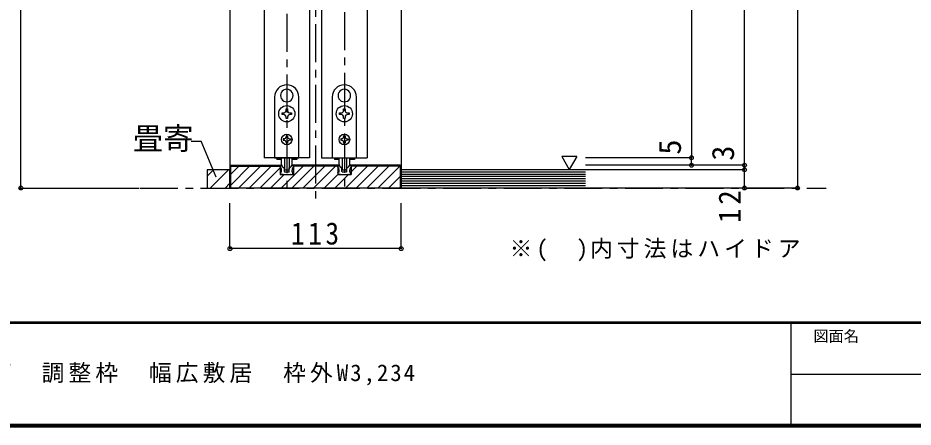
# Model space of a CAD drawing. Units: millimetres at full size, sheet at 1:5; details may follow other scales. Extents: x -973 to 977, y -701 to 696.
# Drawn here: x -508 to 82, y -701 to -431 of the extents above; entities that cross this region are included whole.
import ezdxf
from ezdxf.enums import TextEntityAlignment as Align

# ---------------------------------------------------------------- set-up
doc = ezdxf.new("R2010")
doc.units = ezdxf.units.MM
doc.header["$LTSCALE"] = 5
doc.header["$PDMODE"] = 32
doc.header["$PDSIZE"] = 2.5
doc.linetypes.add('CHAIN1', pattern=[8, 5, -1, 1, -1])
for name, color, linetype in [('0-1_通り芯', 4, 'CHAIN1'), ('0-3_仕上', 2, 'Continuous'), ('0-4_枠', 3, 'Continuous'), ('0-6_扉', 6, 'Continuous'), ('0-7_金物', 7, 'Continuous'), ('0-A_文字', 7, 'Continuous'), ('0-B_寸法', 7, 'Continuous'), ('0-C_ﾊｯﾁ', 4, 'Continuous'), ('F-1_通り芯', 6, 'Continuous')]:
    doc.layers.add(name, color=color, linetype=linetype)
doc.styles.add('ＭＳ ゴシック', font='')
doc.styles.get('ＭＳ ゴシック').set_extended_font_data('MS Gothic')

msp = doc.modelspace()

# ---------------------------------------------------------------- linework, layer by layer
at = {"layer": '0-1_通り芯'}
for p, q in [((-311.847, -35.141), (-311.847, -553.141)), ((-330.847, -108.341), (-330.847, -543.141)), ((-292.847, -107.141), (-292.847, -543.141)), ((-507.666, -543.141), (25.153, -543.141))]:
    msp.add_line(p, q, dxfattribs=at)
at = {"layer": '0-3_仕上'}
for p, q in [((-383.347, -531.142), (-383.347, -543.142)), ((-368.347, -531.142), (-383.347, -531.142)), ((-368.347, -543.141), (-368.347, -531.141)), ((-133.847, -531.141), (-255.347, -531.141)), ((-255.347, -543.141), (-255.347, -531.141)), ((-383.347, -543.142), (-368.347, -543.142)), ((-133.847, -543.141), (-255.347, -543.141))]:
    msp.add_line(p, q, dxfattribs=at)
at = {"layer": '0-3_仕上', "color": 7}
for p, q in [((-133.847, -532.641), (-255.347, -532.641)), ((-133.847, -534.141), (-255.347, -534.141)), ((-133.847, -535.641), (-255.347, -535.641)), ((-133.847, -537.141), (-255.347, -537.141)), ((-133.847, -538.641), (-255.347, -538.641)), ((-133.847, -540.141), (-255.347, -540.141)), ((-133.847, -541.641), (-255.347, -541.641))]:
    msp.add_line(p, q, dxfattribs=at)
at = {"layer": '0-4_枠', "color": 4}
for p, q in [((-368.347, -334.141), (-368.347, -531.141)), ((-255.347, -334.141), (-255.347, -531.141))]:
    msp.add_line(p, q, dxfattribs=at)
at = {"layer": '0-4_枠'}
for p, q in [((-367.64, -528.141), (-368.347, -528.849)), ((-368.347, -528.849), (-368.347, -543.141)), ((-367.847, -543.141), (-367.847, -528.641)), ((-367.847, -528.641), (-335.247, -528.641)), ((-297.247, -528.141), (-326.447, -528.141)), ((-326.447, -528.141), (-326.447, -534.141)), ((-297.247, -528.641), (-326.447, -528.641)), ((-297.247, -528.141), (-297.247, -534.141)), ((-256.054, -528.141), (-288.447, -528.141)), ((-288.447, -528.141), (-288.447, -534.141)), ((-255.847, -528.641), (-288.447, -528.641)), ((-255.347, -528.849), (-256.054, -528.141)), ((-255.847, -543.141), (-255.847, -528.641)), ((-335.247, -534.141), (-326.447, -534.141)), ((-297.247, -534.141), (-288.447, -534.141))]:
    msp.add_line(p, q, dxfattribs=at)
for points in [[(-255.347, -528.849), (-255.347, -543.141), (-368.347, -543.141)], [(-367.64, -528.141), (-335.247, -528.141), (-335.247, -534.141)]]:
    msp.add_lwpolyline(points, dxfattribs=at)
at = {"layer": '0-6_扉'}
for p, q in [((-345.847, -334.141), (-345.847, -523.142)), ((-315.847, -334.141), (-315.847, -523.142)), ((-307.847, -334.141), (-307.847, -523.142)), ((-277.847, -334.141), (-277.847, -523.142)), ((-315.847, -523.142), (-345.847, -523.142)), ((-307.847, -523.142), (-277.847, -523.142))]:
    msp.add_line(p, q, dxfattribs=at)
at = {"layer": '0-7_金物'}
for p, q in [((-330.946, -477.993), (-330.847, -478.092)), ((-330.748, -477.993), (-330.847, -478.092)), ((-292.946, -477.993), (-292.847, -478.092)), ((-292.748, -477.993), (-292.847, -478.092)), ((-338.847, -483.142), (-338.847, -523.142)), ((-334.489, -484.13), (-334.354, -484.167)), ((-334.39, -484.302), (-334.354, -484.167)), ((-327.205, -484.13), (-327.34, -484.167)), ((-327.303, -484.302), (-327.34, -484.167)), ((-322.847, -523.142), (-322.847, -483.142)), ((-300.847, -483.142), (-300.847, -523.142)), ((-296.489, -484.13), (-296.354, -484.167)), ((-296.39, -484.302), (-296.354, -484.167)), ((-289.205, -484.13), (-289.34, -484.167)), ((-289.303, -484.302), (-289.34, -484.167)), ((-284.847, -523.142), (-284.847, -483.142)), ((-333.997, -493.642), (-333.047, -493.642)), ((-333.997, -494.642), (-333.997, -493.642)), ((-333.047, -494.642), (-333.997, -494.642)), ((-331.347, -491.942), (-331.347, -490.992)), ((-331.347, -490.992), (-330.347, -490.992)), ((-330.347, -490.992), (-330.347, -491.942)), ((-328.647, -493.642), (-327.697, -493.642)), ((-327.697, -494.642), (-328.647, -494.642)), ((-327.697, -493.642), (-327.697, -494.642)), ((-295.997, -493.642), (-295.047, -493.642)), ((-295.997, -494.642), (-295.997, -493.642)), ((-295.047, -494.642), (-295.997, -494.642)), ((-293.347, -491.942), (-293.347, -490.992)), ((-293.347, -490.992), (-292.347, -490.992)), ((-292.347, -490.992), (-292.347, -491.942)), ((-290.647, -493.642), (-289.697, -493.642)), ((-289.697, -494.642), (-290.647, -494.642)), ((-289.697, -493.642), (-289.697, -494.642)), ((-331.347, -497.292), (-331.347, -496.342)), ((-293.347, -497.292), (-293.347, -496.342)), ((-332.647, -510.642), (-333.247, -510.642)), ((-331.347, -508.742), (-331.347, -509.342)), ((-330.347, -508.742), (-331.347, -508.742)), ((-331.347, -512.942), (-331.347, -513.542)), ((-331.347, -513.542), (-330.347, -513.542)), ((-330.347, -508.742), (-330.347, -509.342)), ((-330.347, -512.942), (-330.347, -513.542)), ((-329.047, -510.642), (-328.447, -510.642)), ((-328.447, -511.642), (-329.047, -511.642)), ((-328.447, -510.642), (-328.447, -511.642)), ((-294.647, -510.642), (-295.247, -510.642)), ((-293.347, -508.742), (-293.347, -509.342)), ((-292.347, -508.742), (-293.347, -508.742)), ((-293.347, -512.942), (-293.347, -513.542)), ((-293.347, -513.542), (-292.347, -513.542)), ((-292.347, -508.742), (-292.347, -509.342)), ((-292.347, -512.942), (-292.347, -513.542)), ((-291.047, -510.642), (-290.447, -510.642)), ((-290.447, -511.642), (-291.047, -511.642)), ((-290.447, -510.642), (-290.447, -511.642)), ((-338.847, -523.142), (-322.847, -523.142)), ((-337.447, -523.142), (-337.447, -524.342)), ((-334.314, -524.342), (-337.447, -524.342)), ((-334.347, -527.563), (-334.347, -523.142)), ((-332.347, -523.142), (-332.347, -530.763)), ((-329.347, -523.142), (-329.347, -530.763)), ((-324.247, -524.342), (-327.379, -524.342)), ((-327.347, -527.563), (-327.347, -523.142)), ((-324.247, -523.142), (-324.247, -524.342)), ((-300.847, -523.142), (-284.847, -523.142)), ((-299.447, -523.142), (-299.447, -524.342)), ((-296.314, -524.342), (-299.447, -524.342)), ((-296.347, -527.563), (-296.347, -523.142)), ((-294.347, -523.142), (-294.347, -530.763)), ((-291.347, -523.142), (-291.347, -530.763)), ((-286.247, -524.342), (-289.379, -524.342)), ((-289.347, -527.563), (-289.347, -523.142)), ((-286.247, -523.142), (-286.247, -524.342)), ((-333.185, -529.554), (-334.45, -528.288)), ((-334.347, -532.641), (-334.347, -531.378)), ((-332.973, -529.642), (-332.647, -529.642)), ((-332.447, -532.341), (-332.447, -529.842)), ((-332.047, -531.063), (-329.647, -531.063)), ((-329.247, -532.341), (-329.247, -529.842)), ((-328.721, -529.642), (-329.047, -529.642)), ((-328.509, -529.554), (-327.243, -528.288)), ((-327.347, -532.641), (-327.347, -531.378)), ((-326.347, -528.142), (-326.89, -528.142)), ((-326.347, -529.142), (-326.347, -528.142)), ((-295.185, -529.554), (-296.45, -528.288)), ((-296.347, -532.641), (-296.347, -531.378)), ((-294.973, -529.642), (-294.647, -529.642)), ((-294.447, -532.341), (-294.447, -529.842)), ((-294.047, -531.063), (-291.647, -531.063)), ((-291.247, -532.341), (-291.247, -529.842)), ((-290.721, -529.642), (-291.047, -529.642)), ((-290.509, -529.554), (-289.243, -528.288)), ((-289.347, -532.641), (-289.347, -531.378)), ((-288.347, -528.142), (-288.89, -528.142)), ((-288.347, -529.142), (-288.347, -528.142)), ((-334.647, -534.141), (-335.133, -532.915)), ((-334.347, -532.641), (-334.947, -532.641)), ((-333.547, -534.141), (-334.647, -534.141)), ((-333.547, -534.141), (-333.347, -533.941)), ((-333.347, -533.941), (-333.147, -534.141)), ((-333.147, -534.141), (-328.547, -534.141)), ((-331.147, -532.641), (-332.147, -532.641)), ((-330.847, -532.941), (-331.147, -532.641)), ((-328.347, -533.941), (-328.547, -534.141)), ((-328.147, -534.141), (-328.347, -533.941)), ((-328.147, -534.141), (-327.047, -534.141)), ((-327.347, -532.641), (-326.747, -532.641)), ((-327.047, -534.141), (-326.561, -532.915)), ((-296.647, -534.141), (-297.133, -532.915)), ((-296.347, -532.641), (-296.947, -532.641)), ((-295.547, -534.141), (-296.647, -534.141)), ((-295.547, -534.141), (-295.347, -533.941)), ((-295.347, -533.941), (-295.147, -534.141)), ((-295.147, -534.141), (-290.547, -534.141)), ((-293.147, -532.641), (-294.147, -532.641)), ((-292.847, -532.941), (-293.147, -532.641)), ((-290.347, -533.941), (-290.547, -534.141)), ((-290.147, -534.141), (-290.347, -533.941)), ((-290.147, -534.141), (-289.047, -534.141)), ((-289.347, -532.641), (-288.747, -532.641)), ((-289.047, -534.141), (-288.561, -532.915))]:
    msp.add_line(p, q, dxfattribs=at)
for points in [[(-330.347, -496.342), (-330.347, -497.292), (-331.347, -497.292)], [(-292.347, -496.342), (-292.347, -497.292), (-293.347, -497.292)], [(-333.247, -510.642), (-333.247, -511.642), (-332.647, -511.642)], [(-295.247, -510.642), (-295.247, -511.642), (-294.647, -511.642)], [(-335.347, -529.142), (-335.347, -528.142), (-334.804, -528.142)], [(-297.347, -529.142), (-297.347, -528.142), (-296.804, -528.142)], [(-329.547, -532.641), (-330.547, -532.641), (-330.847, -532.941)], [(-291.547, -532.641), (-292.547, -532.641), (-292.847, -532.941)]]:
    msp.add_lwpolyline(points, dxfattribs=at)
for centre, radius in [((-330.847, -494.142), 5.35), ((-292.847, -494.142), 5.35), ((-330.847, -511.142), 3.5), ((-292.847, -511.142), 3.5)]:
    msp.add_circle(centre, radius, dxfattribs=at)
for centre, radius, start, end in [((-330.847, -483.142), 8, 0, 180), ((-330.847, -482.142), 4.15, 91.3645, 208.6355), ((-330.847, -482.142), 4.15, 331.3645, 88.6355), ((-292.847, -483.142), 8, 0, 180), ((-292.847, -482.142), 4.15, 91.3645, 208.6355), ((-292.847, -482.142), 4.15, 331.3645, 88.6355), ((-330.847, -482.142), 4.15, 211.3645, 328.6355), ((-292.847, -482.142), 4.15, 211.3645, 328.6355), ((-333.047, -491.942), 1.7, 270, 0), ((-333.047, -496.342), 1.7, 0, 90), ((-328.647, -491.942), 1.7, 180, 270), ((-328.647, -496.342), 1.7, 90, 180), ((-295.047, -491.942), 1.7, 270, 0), ((-295.047, -496.342), 1.7, 0, 90), ((-290.647, -491.942), 1.7, 180, 270), ((-290.647, -496.342), 1.7, 90, 180), ((-332.647, -509.342), 1.3, 270, 0), ((-332.647, -512.942), 1.3, 0, 90), ((-329.047, -509.342), 1.3, 180, 270), ((-329.047, -512.942), 1.3, 90, 180), ((-294.647, -509.342), 1.3, 270, 0), ((-294.647, -512.942), 1.3, 0, 90), ((-291.047, -509.342), 1.3, 180, 270), ((-291.047, -512.942), 1.3, 90, 180), ((-337.347, -531.378), 3, 0, 48.19), ((-334.804, -528.642), 0.5, 45, 90), ((-332.347, -527.563), 2, 180, 264.78409), ((-332.973, -529.342), 0.3, 225, 270), ((-332.647, -529.842), 0.2, 360, 90), ((-332.547, -529.754), 0.2, 0, 84.78409), ((-332.047, -530.763), 0.3, 180, 270), ((-329.647, -530.763), 0.3, 270, 0), ((-329.147, -529.754), 0.2, 95.21591, 180), ((-329.047, -529.842), 0.2, 90, 180), ((-329.347, -527.563), 2, 275.21591, 0), ((-328.721, -529.342), 0.3, 270, 315), ((-324.347, -531.378), 3, 131.81, 180), ((-326.89, -528.642), 0.5, 90, 135), ((-299.347, -531.378), 3, 0, 48.19), ((-296.804, -528.642), 0.5, 45, 90), ((-294.347, -527.563), 2, 180, 264.78409), ((-294.973, -529.342), 0.3, 225, 270), ((-294.647, -529.842), 0.2, 360, 90), ((-294.547, -529.754), 0.2, 0, 84.78409), ((-294.047, -530.763), 0.3, 180, 270), ((-291.647, -530.763), 0.3, 270, 0), ((-291.147, -529.754), 0.2, 95.21591, 180), ((-291.047, -529.842), 0.2, 90, 180), ((-291.347, -527.563), 2, 275.21591, 0), ((-290.721, -529.342), 0.3, 270, 315), ((-286.347, -531.378), 3, 131.81, 180), ((-288.89, -528.642), 0.5, 90, 135), ((-334.947, -532.841), 0.2, 90, 201.616), ((-332.147, -532.341), 0.3, 180, 270), ((-329.547, -532.341), 0.3, 270, 360), ((-326.747, -532.841), 0.2, 338.384, 90), ((-296.947, -532.841), 0.2, 90, 201.616), ((-294.147, -532.341), 0.3, 180, 270), ((-291.547, -532.341), 0.3, 270, 360), ((-288.747, -532.841), 0.2, 338.384, 90)]:
    msp.add_arc(centre, radius, start, end, dxfattribs=at)
at = {"layer": '0-A_文字'}
for p, q in [((-394.027, -512.16), (-387.433, -512.16)), ((-377.47, -535.882), (-387.433, -512.16)), ((-149.411, -522.328), (-144.411, -530.988)), ((-139.411, -522.328), (-149.411, -522.328)), ((-139.411, -522.328), (-144.411, -530.988))]:
    msp.add_line(p, q, dxfattribs=at)
at = {"layer": '0-B_寸法', "color": 4}
for p, q in [((-506.347, -543.141), (-506.347, -85.141)), ((-28.847, -543.141), (-28.847, -93.141)), ((6.153, -93.141), (6.153, -543.141)), ((-63.847, -123.141), (-63.847, -523.142)), ((-63.847, -523.142), (-133.847, -523.142)), ((-63.847, -528.142), (-63.847, -523.142)), ((-28.847, -528.141), (-133.847, -528.141)), ((-63.847, -528.142), (-133.847, -528.142)), ((-28.847, -531.141), (-133.847, -531.141)), ((-506.347, -543.141), (-428.347, -543.141)), ((6.153, -543.141), (-133.847, -543.141)), ((-368.347, -583.141), (-368.347, -553.141)), ((-255.347, -583.141), (-255.347, -553.141)), ((-255.347, -583.141), (-368.347, -583.141))]:
    msp.add_line(p, q, dxfattribs=at)
at = {"layer": '0-B_寸法'}
for p in [(-63.847, -523.142), (-63.847, -528.142), (-28.847, -528.141), (-28.847, -531.141), (-506.347, -543.141), (-28.847, -543.141), (6.153, -543.141), (-368.347, -583.141), (-255.347, -583.141)]:
    msp.add_point(p, dxfattribs=at)
at = {"layer": '0-C_ﾊｯﾁ'}
for p, q in [((-383.347, -535.225), (-379.263, -531.142)), ((-381.364, -543.142), (-369.364, -531.142)), ((-367.847, -534.079), (-362.41, -528.641)), ((-367.847, -541.15), (-355.338, -528.641)), ((-362.767, -543.142), (-348.267, -528.641)), ((-355.696, -543.142), (-341.196, -528.641)), ((-348.625, -543.142), (-335.247, -529.763)), ((-334.483, -543.142), (-319.983, -528.641)), ((-327.412, -543.142), (-312.912, -528.641)), ((-320.341, -543.142), (-305.841, -528.641)), ((-313.27, -543.142), (-298.77, -528.641)), ((-292.057, -543.142), (-277.557, -528.641)), ((-288.347, -532.361), (-284.628, -528.641)), ((-284.986, -543.142), (-270.486, -528.641)), ((-277.915, -543.142), (-263.415, -528.641)), ((-270.844, -543.142), (-256.344, -528.641)), ((-341.554, -543.142), (-332.554, -534.141)), ((-306.199, -543.142), (-297.199, -534.141)), ((-299.128, -543.142), (-290.128, -534.141)), ((-263.773, -543.142), (-255.847, -535.216)), ((-371.464, -543.142), (-368.347, -540.024)), ((-256.701, -543.142), (-255.847, -542.287))]:
    msp.add_line(p, q, dxfattribs=at)
at = {"layer": 'F-1_通り芯'}
for p, q in [((976.653, -631.667), (-973.347, -631.667)), ((976.653, -632.5), (-973.347, -632.5)), ((1.653, -632.5), (1.653, -699.167)), ((1.653, -665.833), (974.986, -665.834)), ((976.653, -699.167), (-973.347, -699.167)), ((976.653, -700), (-973.347, -700)), ((976.653, -700.833), (-973.347, -700.833))]:
    msp.add_line(p, q, dxfattribs=at)

# ---------------------------------------------------------------- texts
at = {"layer": '0-A_文字', "style": 'ＭＳ ゴシック'}
msp.add_text('畳寄', height=14.66, dxfattribs=at).set_placement((-432.433, -522.16), align=Align.BOTTOM_LEFT)
at = {"layer": '0-A_文字', "insert": (-183.847, -591.448), "char_height": 11, "attachment_point": 7, "style": 'ＭＳ ゴシック'}
msp.add_mtext('\\T1.18;※(\u3000)内寸法はハイドア', dxfattribs=at)
at = {"layer": '0-B_寸法', "style": 'ＭＳ ゴシック'}
for s, p in [('5', (-66.347, -521.142)), ('3', (-31.347, -525.141))]:
    msp.add_text(s, height=14.66, rotation=90, dxfattribs=at).set_placement(p, align=Align.BOTTOM_LEFT)
at = {"layer": '0-B_寸法', "insert": (-31.347, -566.185), "char_height": 14.66, "attachment_point": 7, "rotation": 90, "style": 'ＭＳ ゴシック'}
msp.add_mtext('\\T1.27;\\W0.95;12', dxfattribs=at)
at = {"layer": '0-B_寸法', "insert": (-328.097, -580.641), "char_height": 14.66, "attachment_point": 7, "style": 'ＭＳ ゴシック'}
msp.add_mtext('\\T1.27;\\W0.9;113', dxfattribs=at)
at = {"layer": 'F-1_通り芯', "color": 7, "style": 'ＭＳ ゴシック'}
msp.add_text('図面名', height=7.331, dxfattribs=at).set_placement((16.653, -646.667), align=Align.BOTTOM_LEFT)
at = {"layer": 'F-1_通り芯', "color": 7, "insert": (-846.68, -673.333), "char_height": 11, "attachment_point": 7, "style": 'ＭＳ ゴシック'}
msp.add_mtext('\\T1.18;ドレタス\u3000４枚引き違い戸\u3000レールタイプ\u3000調整枠\u3000幅広敷居\u3000枠外W3,234', dxfattribs=at)

doc.saveas('drawing.dxf')
